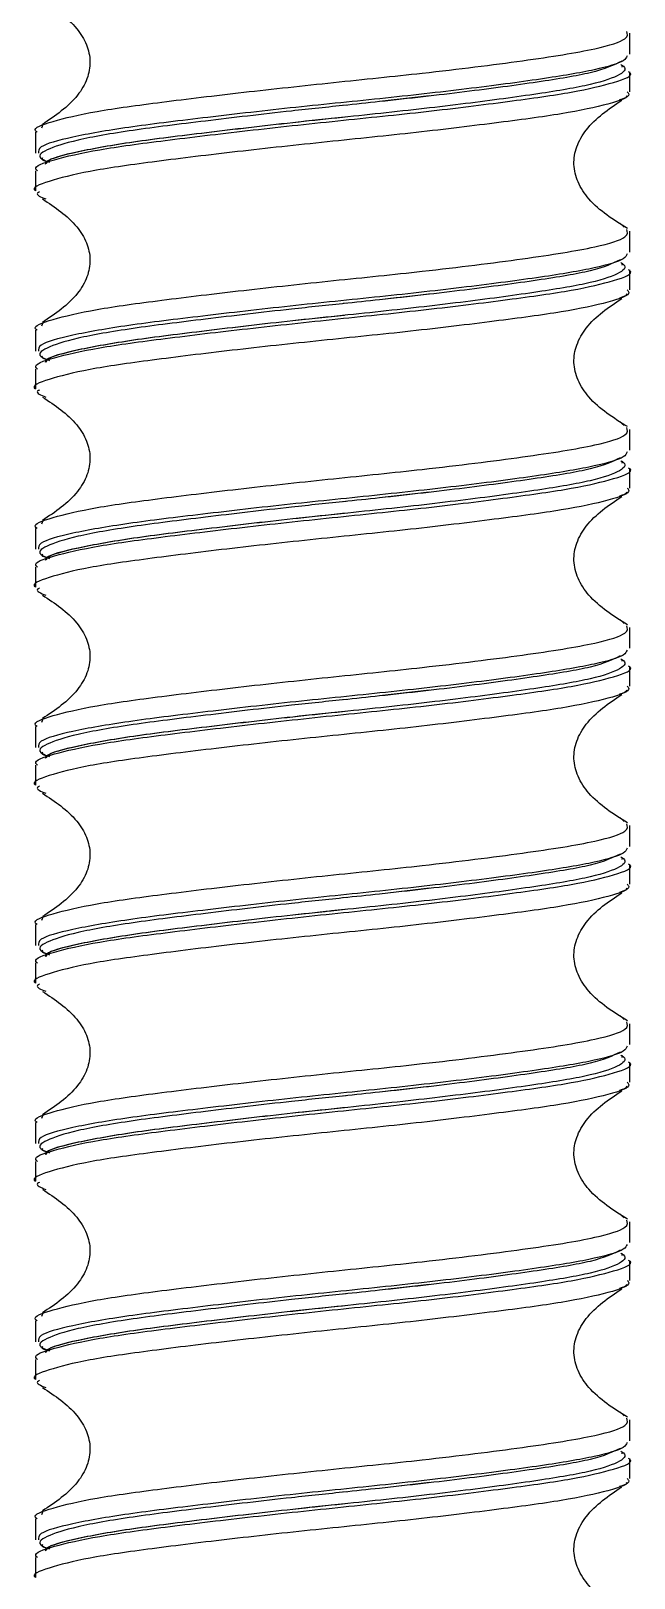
# Model space of a CAD drawing. Header units: millimetres. Extents: x -300 to 1184, y 5 to 1469.
# Drawn here: x 356.88 to 364.99, y 565.81 to 586.64 of the extents above; entities that cross this region are included whole.
import ezdxf

# ---------------------------------------------------------------- set-up
doc = ezdxf.new("R2010")
doc.units = ezdxf.units.MM

msp = doc.modelspace()

# ---------------------------------------------------------------- linework, layer by layer
at = {"color": 7, "linetype": 'Continuous', "lineweight": 25}
for p, q in [((364.937, 586.326), (364.937, 586.607)), ((364.837, 586.177), (364.83, 586.151)), ((364.937, 585.817), (364.937, 586.086)), ((362.24, 585.762), (361.569, 585.685)), ((356.937, 585.274), (356.937, 584.992)), ((357.04, 585.385), (357.018, 585.329)), ((356.937, 584.752), (356.937, 584.484)), ((364.804, 584.047), (364.864, 583.996)), ((364.937, 583.659), (364.937, 583.94)), ((364.837, 583.51), (364.83, 583.484)), ((364.937, 583.151), (364.937, 583.42)), ((362.24, 583.095), (361.569, 583.018)), ((356.937, 582.607), (356.937, 582.325)), ((357.04, 582.718), (357.018, 582.662)), ((356.937, 582.086), (356.937, 581.817)), ((364.804, 581.381), (364.864, 581.329)), ((364.937, 580.993), (364.937, 581.273)), ((364.837, 580.844), (364.83, 580.818)), ((364.937, 580.484), (364.937, 580.753)), ((362.24, 580.429), (361.569, 580.351)), ((357.04, 580.052), (357.018, 579.995)), ((356.937, 579.941), (356.937, 579.659)), ((356.937, 579.419), (356.937, 579.151)), ((364.804, 578.714), (364.864, 578.662)), ((364.937, 578.326), (364.937, 578.607)), ((364.837, 578.177), (364.83, 578.151)), ((364.937, 577.817), (364.937, 578.086)), ((362.24, 577.762), (361.569, 577.685)), ((357.04, 577.385), (357.018, 577.329)), ((356.937, 577.274), (356.937, 576.992)), ((356.937, 576.752), (356.937, 576.484)), ((364.804, 576.047), (364.864, 575.996)), ((364.937, 575.659), (364.937, 575.94)), ((364.837, 575.51), (364.83, 575.484)), ((364.937, 575.151), (364.937, 575.42)), ((362.24, 575.095), (361.569, 575.018)), ((356.937, 574.607), (356.937, 574.325)), ((357.04, 574.718), (357.018, 574.662)), ((356.937, 574.086), (356.937, 573.817)), ((364.804, 573.381), (364.864, 573.329)), ((364.937, 572.993), (364.937, 573.273)), ((364.837, 572.844), (364.83, 572.818)), ((364.937, 572.484), (364.937, 572.753)), ((362.24, 572.429), (361.569, 572.351)), ((356.937, 571.941), (356.937, 571.659)), ((357.04, 572.052), (357.018, 571.995)), ((356.937, 571.419), (356.937, 571.151)), ((364.804, 570.714), (364.864, 570.662)), ((364.937, 570.326), (364.937, 570.607)), ((364.837, 570.177), (364.83, 570.151)), ((364.937, 569.817), (364.937, 570.086)), ((362.24, 569.762), (361.569, 569.685)), ((356.937, 569.274), (356.937, 568.992)), ((357.04, 569.385), (357.018, 569.329)), ((356.937, 568.752), (356.937, 568.484)), ((364.804, 568.047), (364.864, 567.996)), ((364.937, 567.659), (364.937, 567.94)), ((364.837, 567.51), (364.83, 567.484)), ((364.937, 567.151), (364.937, 567.42)), ((362.24, 567.095), (361.569, 567.018)), ((357.04, 566.718), (357.018, 566.662)), ((356.937, 566.607), (356.937, 566.325)), ((356.937, 566.086), (356.937, 565.817))]:
    msp.add_line(p, q, dxfattribs=at)
for points, knots in [([(357.034, 587.042), (357.201, 586.931), (357.439, 586.773), (357.635, 586.461), (357.688, 586.224), (357.643, 585.983), (357.45, 585.659), (357.205, 585.496), (357.032, 585.38)], [0, 0, 0, 0, 0.273015, 0.389182, 0.496401, 0.603601, 0.720287, 1, 1, 1, 1]), ([(356.959, 585.274), (356.952, 585.28), (356.894, 585.33), (357.142, 585.418), (357.708, 585.555), (358.612, 585.678), (359.721, 585.811), (360.946, 585.944), (362.272, 586.078), (363.561, 586.239), (364.48, 586.384), (364.927, 586.523), (364.907, 586.598), (364.899, 586.63)], [0, 0, 0, 0, 0.013651, 0.108666, 0.205466, 0.300109, 0.396402, 0.49258, 0.5873, 0.707927, 0.829084, 0.925888, 1, 1, 1, 1]), ([(364.902, 586.302), (364.892, 586.28), (364.863, 586.219), (364.489, 586.109), (363.777, 585.99), (362.768, 585.856), (361.591, 585.724), (360.35, 585.601), (359.17, 585.464), (358.146, 585.339), (357.396, 585.208), (356.975, 585.089), (356.977, 585.02), (356.977, 584.992)], [0, 0, 0, 0, 0.050753, 0.14174, 0.239732, 0.339504, 0.439061, 0.537198, 0.637467, 0.735693, 0.835134, 0.934996, 1, 1, 1, 1]), ([(356.965, 584.752), (356.956, 584.761), (356.9, 584.812), (357.159, 584.902), (357.742, 585.039), (358.658, 585.162), (359.774, 585.295), (361.001, 585.428), (362.225, 585.551), (363.32, 585.688), (364.212, 585.813), (364.748, 585.944), (365.004, 586.037), (364.926, 586.083), (364.921, 586.086)], [0, 0, 0, 0, 0.018248, 0.11493, 0.213427, 0.309732, 0.407716, 0.505583, 0.601967, 0.700482, 0.797036, 0.894683, 0.992836, 1, 1, 1, 1]), ([(364.816, 586.184), (364.82, 586.182), (364.904, 586.137), (364.847, 586.051), (364.466, 585.914), (363.737, 585.791), (362.755, 585.658), (361.602, 585.526), (360.384, 585.402), (359.226, 585.265), (358.214, 585.141), (357.484, 585.01), (357.098, 584.909), (357.083, 584.856), (357.08, 584.846)], [0, 0, 0, 0, 0.005496, 0.101862, 0.199973, 0.295879, 0.393531, 0.49097, 0.587019, 0.685158, 0.781294, 0.87862, 0.976358, 1, 1, 1, 1]), ([(364.83, 586.232), (364.723, 586.178), (364.526, 586.08), (363.725, 585.949), (362.744, 585.816), (361.81, 585.71), (361.243, 585.65), (361.079, 585.632)], [0, 0, 0, 0, 0.259239, 0.474031, 0.692728, 0.910953, 1, 1, 1, 1]), ([(364.902, 585.817), (364.912, 585.807), (364.964, 585.754), (364.684, 585.653), (364.072, 585.521), (363.138, 585.397), (362.013, 585.26), (360.78, 585.136), (359.564, 585.004), (358.479, 584.871), (357.608, 584.748), (357.094, 584.611), (356.876, 584.527), (356.938, 584.484), (356.938, 584.484)], [0, 0, 0, 0, 0.024544, 0.122637, 0.220352, 0.316835, 0.415345, 0.511772, 0.609561, 0.707597, 0.803858, 0.902335, 0.999085, 1, 1, 1, 1]), ([(364.906, 583.977), (364.717, 584.095), (364.45, 584.262), (364.231, 584.591), (364.169, 584.84), (364.213, 585.089), (364.406, 585.418), (364.654, 585.585), (364.829, 585.703)], [0, 0, 0, 0, 0.2783506, 0.3942752, 0.4999728, 0.6056679, 0.7215927, 1, 1, 1, 1]), ([(364.888, 585.763), (364.891, 585.76), (364.908, 585.742), (364.847, 585.723), (364.797, 585.708)], [0, 0, 0, 0, 0.1675637, 1, 1, 1, 1]), ([(361.118, 585.637), (360.873, 585.611), (360.223, 585.543), (359.209, 585.423), (358.208, 585.299), (357.454, 585.168), (357.052, 585.033), (356.945, 584.94), (357.091, 584.883), (357.126, 584.869)], [0, 0, 0, 0, 0.103485, 0.274339, 0.441707, 0.611147, 0.781304, 0.94819, 1, 1, 1, 1]), ([(361.099, 585.475), (360.865, 585.451), (360.226, 585.384), (359.222, 585.265), (358.209, 585.141), (357.476, 585.01), (357.086, 584.907), (357.073, 584.853), (357.07, 584.841)], [0, 0, 0, 0, 0.119372, 0.32656, 0.529523, 0.734998, 0.941339, 1, 1, 1, 1]), ([(357.034, 584.927), (357.028, 584.921), (357.012, 584.905), (357.065, 584.888), (357.098, 584.877)], [0, 0, 0, 0, 0.368276, 1, 1, 1, 1]), ([(356.991, 584.47), (356.981, 584.465), (356.928, 584.433), (357.009, 584.402), (357.076, 584.375)], [0, 0, 0, 0, 0.172985, 1, 1, 1, 1]), ([(357.034, 584.375), (357.201, 584.264), (357.439, 584.106), (357.635, 583.795), (357.688, 583.557), (357.643, 583.316), (357.45, 582.993), (357.205, 582.829), (357.032, 582.714)], [0, 0, 0, 0, 0.273015, 0.389187, 0.496399, 0.603606, 0.720291, 1, 1, 1, 1]), ([(356.959, 582.607), (356.952, 582.614), (356.894, 582.663), (357.142, 582.751), (357.708, 582.889), (358.612, 583.011), (359.721, 583.145), (360.946, 583.277), (362.272, 583.411), (363.561, 583.573), (364.48, 583.717), (364.927, 583.856), (364.907, 583.931), (364.899, 583.964)], [0, 0, 0, 0, 0.013652, 0.108666, 0.205466, 0.300109, 0.396402, 0.49258, 0.5873, 0.707927, 0.829084, 0.925888, 1, 1, 1, 1]), ([(364.902, 583.635), (364.892, 583.613), (364.863, 583.552), (364.489, 583.442), (363.777, 583.323), (362.768, 583.19), (361.591, 583.058), (360.35, 582.934), (359.17, 582.797), (358.146, 582.673), (357.396, 582.541), (356.975, 582.423), (356.977, 582.353), (356.977, 582.325)], [0, 0, 0, 0, 0.0507527, 0.1417399, 0.2397321, 0.339504, 0.4390612, 0.5371977, 0.6374673, 0.7356931, 0.835134, 0.9349956, 1, 1, 1, 1]), ([(356.965, 582.086), (356.956, 582.094), (356.9, 582.145), (357.159, 582.236), (357.742, 582.373), (358.658, 582.496), (359.774, 582.629), (361.001, 582.761), (362.225, 582.885), (363.32, 583.022), (364.212, 583.146), (364.748, 583.277), (365.004, 583.37), (364.926, 583.416), (364.921, 583.42)], [0, 0, 0, 0, 0.0182477, 0.1149299, 0.2134275, 0.3097322, 0.4077166, 0.5055834, 0.6019673, 0.700482, 0.7970363, 0.8946829, 0.9928363, 1, 1, 1, 1]), ([(364.816, 583.518), (364.82, 583.515), (364.904, 583.471), (364.847, 583.384), (364.466, 583.248), (363.737, 583.125), (362.755, 582.991), (361.602, 582.859), (360.384, 582.736), (359.226, 582.599), (358.214, 582.474), (357.484, 582.343), (357.098, 582.242), (357.083, 582.19), (357.08, 582.179)], [0, 0, 0, 0, 0.005496, 0.101862, 0.199973, 0.295879, 0.393531, 0.49097, 0.587019, 0.685158, 0.781294, 0.87862, 0.976358, 1, 1, 1, 1]), ([(364.806, 583.556), (364.704, 583.506), (364.511, 583.411), (363.725, 583.282), (362.744, 583.149), (361.81, 583.043), (361.243, 582.983), (361.079, 582.966)], [0, 0, 0, 0, 0.248224, 0.46621, 0.688159, 0.90963, 1, 1, 1, 1]), ([(364.902, 583.151), (364.912, 583.14), (364.964, 583.087), (364.684, 582.986), (364.072, 582.854), (363.138, 582.73), (362.013, 582.593), (360.78, 582.47), (359.564, 582.338), (358.479, 582.204), (357.608, 582.081), (357.094, 581.944), (356.876, 581.861), (356.938, 581.818), (356.938, 581.817)], [0, 0, 0, 0, 0.024544, 0.122637, 0.220352, 0.316835, 0.415345, 0.511772, 0.609561, 0.707597, 0.803858, 0.902335, 0.999085, 1, 1, 1, 1]), ([(361.118, 582.97), (360.873, 582.944), (360.223, 582.876), (359.209, 582.756), (358.208, 582.632), (357.454, 582.501), (357.052, 582.367), (356.945, 582.273), (357.091, 582.216), (357.126, 582.202)], [0, 0, 0, 0, 0.103485, 0.274339, 0.441707, 0.611147, 0.781304, 0.94819, 1, 1, 1, 1]), ([(364.906, 581.31), (364.717, 581.428), (364.45, 581.595), (364.231, 581.925), (364.169, 582.173), (364.213, 582.422), (364.406, 582.751), (364.654, 582.918), (364.829, 583.036)], [0, 0, 0, 0, 0.278356, 0.394274, 0.499972, 0.605667, 0.721592, 1, 1, 1, 1]), ([(364.888, 583.096), (364.891, 583.093), (364.908, 583.075), (364.847, 583.057), (364.797, 583.041)], [0, 0, 0, 0, 0.167564, 1, 1, 1, 1]), ([(361.099, 582.808), (360.865, 582.784), (360.226, 582.717), (359.222, 582.599), (358.209, 582.474), (357.476, 582.343), (357.086, 582.24), (357.073, 582.186), (357.07, 582.174)], [0, 0, 0, 0, 0.119372, 0.32656, 0.529524, 0.734999, 0.941339, 1, 1, 1, 1]), ([(357.034, 582.261), (357.028, 582.255), (357.012, 582.239), (357.065, 582.222), (357.098, 582.211)], [0, 0, 0, 0, 0.368276, 1, 1, 1, 1]), ([(356.991, 581.803), (356.981, 581.798), (356.928, 581.767), (357.009, 581.735), (357.076, 581.709)], [0, 0, 0, 0, 0.172985, 1, 1, 1, 1]), ([(357.034, 581.708), (357.201, 581.597), (357.439, 581.439), (357.635, 581.128), (357.688, 580.89), (357.643, 580.65), (357.45, 580.326), (357.205, 580.162), (357.032, 580.047)], [0, 0, 0, 0, 0.273014, 0.389182, 0.4964, 0.603606, 0.720291, 1, 1, 1, 1]), ([(356.959, 579.941), (356.952, 579.947), (356.894, 579.996), (357.142, 580.085), (357.708, 580.222), (358.612, 580.345), (359.721, 580.478), (360.946, 580.61), (362.272, 580.744), (363.561, 580.906), (364.48, 581.05), (364.927, 581.189), (364.907, 581.264), (364.899, 581.297)], [0, 0, 0, 0, 0.013652, 0.108666, 0.205466, 0.300109, 0.396402, 0.49258, 0.5873, 0.707927, 0.829084, 0.925888, 1, 1, 1, 1]), ([(364.902, 580.969), (364.892, 580.947), (364.863, 580.885), (364.489, 580.776), (363.777, 580.656), (362.768, 580.523), (361.591, 580.391), (360.35, 580.267), (359.17, 580.13), (358.146, 580.006), (357.396, 579.875), (356.975, 579.756), (356.977, 579.686), (356.977, 579.659)], [0, 0, 0, 0, 0.0507525, 0.14174, 0.239732, 0.339504, 0.439061, 0.5371977, 0.6374673, 0.7356931, 0.835134, 0.9349956, 1, 1, 1, 1]), ([(364.806, 580.89), (364.704, 580.839), (364.511, 580.744), (363.725, 580.616), (362.744, 580.483), (361.81, 580.376), (361.243, 580.316), (361.079, 580.299)], [0, 0, 0, 0, 0.248225, 0.46621, 0.688159, 0.90963, 1, 1, 1, 1]), ([(356.965, 579.419), (356.956, 579.427), (356.9, 579.479), (357.159, 579.569), (357.742, 579.706), (358.658, 579.829), (359.774, 579.962), (361.001, 580.094), (362.225, 580.218), (363.32, 580.355), (364.212, 580.479), (364.748, 580.61), (365.004, 580.704), (364.926, 580.75), (364.921, 580.753)], [0, 0, 0, 0, 0.018248, 0.11493, 0.213428, 0.309732, 0.407717, 0.505583, 0.601967, 0.700482, 0.797036, 0.894683, 0.992836, 1, 1, 1, 1]), ([(364.816, 580.851), (364.82, 580.848), (364.904, 580.804), (364.847, 580.718), (364.466, 580.581), (363.737, 580.458), (362.755, 580.325), (361.602, 580.193), (360.384, 580.069), (359.226, 579.932), (358.214, 579.808), (357.484, 579.676), (357.098, 579.575), (357.083, 579.523), (357.08, 579.513)], [0, 0, 0, 0, 0.005496, 0.101862, 0.199973, 0.295879, 0.39353, 0.49097, 0.587019, 0.685157, 0.781294, 0.878619, 0.976358, 1, 1, 1, 1]), ([(364.902, 580.484), (364.912, 580.473), (364.964, 580.42), (364.684, 580.319), (364.072, 580.188), (363.138, 580.064), (362.013, 579.927), (360.78, 579.803), (359.564, 579.671), (358.479, 579.537), (357.608, 579.415), (357.094, 579.278), (356.876, 579.194), (356.938, 579.151), (356.938, 579.151)], [0, 0, 0, 0, 0.024544, 0.122637, 0.220352, 0.316835, 0.415345, 0.511772, 0.609561, 0.707597, 0.803858, 0.902335, 0.999085, 1, 1, 1, 1]), ([(361.118, 580.303), (360.873, 580.278), (360.223, 580.21), (359.209, 580.09), (358.208, 579.966), (357.454, 579.834), (357.052, 579.7), (356.945, 579.607), (357.091, 579.549), (357.126, 579.536)], [0, 0, 0, 0, 0.103485, 0.274339, 0.441707, 0.611147, 0.781304, 0.94819, 1, 1, 1, 1]), ([(364.906, 578.643), (364.717, 578.761), (364.45, 578.928), (364.231, 579.258), (364.169, 579.507), (364.213, 579.755), (364.406, 580.085), (364.654, 580.252), (364.829, 580.369)], [0, 0, 0, 0, 0.278355, 0.394273, 0.499971, 0.605666, 0.721598, 1, 1, 1, 1]), ([(364.888, 580.43), (364.891, 580.427), (364.908, 580.409), (364.847, 580.39), (364.797, 580.374)], [0, 0, 0, 0, 0.1675637, 1, 1, 1, 1]), ([(361.099, 580.142), (360.865, 580.117), (360.226, 580.05), (359.222, 579.932), (358.209, 579.808), (357.476, 579.676), (357.086, 579.574), (357.073, 579.519), (357.07, 579.507)], [0, 0, 0, 0, 0.119372, 0.32656, 0.529524, 0.734998, 0.941339, 1, 1, 1, 1]), ([(357.034, 579.594), (357.028, 579.588), (357.012, 579.572), (357.065, 579.555), (357.098, 579.544)], [0, 0, 0, 0, 0.368276, 1, 1, 1, 1]), ([(356.991, 579.137), (356.981, 579.131), (356.928, 579.1), (357.009, 579.068), (357.076, 579.042)], [0, 0, 0, 0, 0.172983, 1, 1, 1, 1]), ([(357.034, 579.042), (357.201, 578.931), (357.439, 578.773), (357.635, 578.461), (357.688, 578.224), (357.643, 577.983), (357.45, 577.659), (357.205, 577.496), (357.032, 577.38)], [0, 0, 0, 0, 0.273015, 0.389182, 0.4964, 0.6036, 0.720291, 1, 1, 1, 1]), ([(356.959, 577.274), (356.952, 577.28), (356.894, 577.33), (357.142, 577.418), (357.708, 577.555), (358.612, 577.678), (359.721, 577.811), (360.946, 577.944), (362.272, 578.078), (363.561, 578.239), (364.48, 578.383), (364.927, 578.523), (364.907, 578.598), (364.899, 578.63)], [0, 0, 0, 0, 0.013651, 0.108666, 0.205466, 0.300109, 0.396402, 0.49258, 0.5873, 0.707927, 0.829084, 0.925888, 1, 1, 1, 1]), ([(364.902, 578.302), (364.892, 578.28), (364.863, 578.219), (364.489, 578.109), (363.777, 577.99), (362.768, 577.856), (361.591, 577.724), (360.35, 577.601), (359.17, 577.464), (358.146, 577.339), (357.396, 577.208), (356.975, 577.089), (356.977, 577.02), (356.977, 576.992)], [0, 0, 0, 0, 0.050753, 0.14174, 0.239732, 0.339504, 0.439061, 0.537198, 0.637467, 0.735693, 0.835134, 0.934996, 1, 1, 1, 1]), ([(364.816, 578.184), (364.82, 578.182), (364.904, 578.137), (364.847, 578.051), (364.466, 577.914), (363.737, 577.791), (362.755, 577.658), (361.602, 577.526), (360.384, 577.402), (359.226, 577.265), (358.214, 577.141), (357.484, 577.01), (357.098, 576.909), (357.083, 576.856), (357.08, 576.846)], [0, 0, 0, 0, 0.005496, 0.101862, 0.199973, 0.295879, 0.39353, 0.49097, 0.587019, 0.685158, 0.781293, 0.878619, 0.976358, 1, 1, 1, 1]), ([(364.806, 578.223), (364.704, 578.172), (364.511, 578.077), (363.725, 577.949), (362.744, 577.816), (361.81, 577.709), (361.243, 577.65), (361.079, 577.632)], [0, 0, 0, 0, 0.248225, 0.46621, 0.688159, 0.90963, 1, 1, 1, 1]), ([(356.965, 576.752), (356.956, 576.761), (356.9, 576.812), (357.159, 576.902), (357.742, 577.039), (358.658, 577.162), (359.774, 577.295), (361.001, 577.428), (362.225, 577.551), (363.32, 577.688), (364.212, 577.813), (364.748, 577.944), (365.004, 578.037), (364.926, 578.083), (364.921, 578.086)], [0, 0, 0, 0, 0.018248, 0.11493, 0.213428, 0.309732, 0.407716, 0.505584, 0.601967, 0.700482, 0.797036, 0.894683, 0.992836, 1, 1, 1, 1]), ([(364.902, 577.817), (364.912, 577.807), (364.964, 577.754), (364.684, 577.653), (364.072, 577.521), (363.138, 577.397), (362.013, 577.26), (360.78, 577.136), (359.564, 577.004), (358.479, 576.871), (357.608, 576.748), (357.094, 576.611), (356.876, 576.527), (356.938, 576.484), (356.938, 576.484)], [0, 0, 0, 0, 0.024544, 0.122637, 0.220352, 0.316835, 0.415345, 0.511772, 0.609561, 0.707597, 0.803858, 0.902335, 0.999085, 1, 1, 1, 1]), ([(364.888, 577.763), (364.891, 577.76), (364.908, 577.742), (364.847, 577.723), (364.797, 577.708)], [0, 0, 0, 0, 0.1675637, 1, 1, 1, 1]), ([(361.118, 577.637), (360.873, 577.611), (360.223, 577.543), (359.209, 577.423), (358.208, 577.299), (357.454, 577.168), (357.052, 577.033), (356.945, 576.94), (357.091, 576.883), (357.126, 576.869)], [0, 0, 0, 0, 0.103485, 0.274339, 0.441707, 0.611147, 0.781304, 0.948189, 1, 1, 1, 1]), ([(364.906, 575.977), (364.717, 576.095), (364.45, 576.262), (364.231, 576.591), (364.169, 576.84), (364.213, 577.089), (364.406, 577.418), (364.654, 577.585), (364.829, 577.703)], [0, 0, 0, 0, 0.2783506, 0.3942752, 0.4999728, 0.6056679, 0.7215927, 1, 1, 1, 1]), ([(361.099, 577.475), (360.865, 577.451), (360.226, 577.384), (359.222, 577.265), (358.209, 577.141), (357.476, 577.01), (357.086, 576.907), (357.073, 576.853), (357.07, 576.841)], [0, 0, 0, 0, 0.119372, 0.32656, 0.529523, 0.734998, 0.941339, 1, 1, 1, 1]), ([(357.034, 576.927), (357.028, 576.921), (357.012, 576.905), (357.065, 576.888), (357.098, 576.877)], [0, 0, 0, 0, 0.368276, 1, 1, 1, 1]), ([(356.991, 576.47), (356.981, 576.465), (356.928, 576.433), (357.009, 576.402), (357.076, 576.375)], [0, 0, 0, 0, 0.172985, 1, 1, 1, 1]), ([(357.034, 576.375), (357.201, 576.264), (357.439, 576.106), (357.635, 575.795), (357.688, 575.557), (357.643, 575.316), (357.45, 574.993), (357.205, 574.829), (357.032, 574.714)], [0, 0, 0, 0, 0.273015, 0.389182, 0.496401, 0.603601, 0.720287, 1, 1, 1, 1]), ([(356.959, 574.607), (356.952, 574.614), (356.894, 574.663), (357.142, 574.751), (357.708, 574.888), (358.612, 575.011), (359.721, 575.145), (360.946, 575.277), (362.272, 575.411), (363.561, 575.573), (364.48, 575.717), (364.927, 575.856), (364.907, 575.931), (364.899, 575.964)], [0, 0, 0, 0, 0.013651, 0.108666, 0.205466, 0.300109, 0.396402, 0.49258, 0.5873, 0.707927, 0.829084, 0.925888, 1, 1, 1, 1]), ([(364.902, 575.635), (364.892, 575.613), (364.863, 575.552), (364.489, 575.442), (363.777, 575.323), (362.768, 575.19), (361.591, 575.058), (360.35, 574.934), (359.17, 574.797), (358.146, 574.673), (357.396, 574.541), (356.975, 574.423), (356.977, 574.353), (356.977, 574.325)], [0, 0, 0, 0, 0.050753, 0.14174, 0.239732, 0.339504, 0.439061, 0.537198, 0.637467, 0.735693, 0.835134, 0.934996, 1, 1, 1, 1]), ([(364.816, 575.518), (364.82, 575.515), (364.904, 575.471), (364.847, 575.384), (364.466, 575.248), (363.737, 575.125), (362.755, 574.991), (361.602, 574.859), (360.384, 574.736), (359.226, 574.599), (358.214, 574.474), (357.484, 574.343), (357.098, 574.242), (357.083, 574.19), (357.08, 574.179)], [0, 0, 0, 0, 0.005496, 0.101862, 0.199973, 0.295879, 0.393531, 0.49097, 0.587019, 0.685158, 0.781294, 0.87862, 0.976358, 1, 1, 1, 1]), ([(364.806, 575.556), (364.704, 575.506), (364.511, 575.411), (363.725, 575.282), (362.744, 575.149), (361.81, 575.043), (361.243, 574.983), (361.079, 574.966)], [0, 0, 0, 0, 0.248224, 0.46621, 0.688159, 0.909629, 1, 1, 1, 1]), ([(356.965, 574.086), (356.956, 574.094), (356.9, 574.145), (357.159, 574.236), (357.742, 574.373), (358.658, 574.496), (359.774, 574.629), (361.001, 574.761), (362.225, 574.885), (363.32, 575.022), (364.212, 575.146), (364.748, 575.277), (365.004, 575.37), (364.926, 575.416), (364.921, 575.42)], [0, 0, 0, 0, 0.018248, 0.11493, 0.213427, 0.309732, 0.407717, 0.505583, 0.601967, 0.700482, 0.797036, 0.894683, 0.992836, 1, 1, 1, 1]), ([(364.902, 575.151), (364.912, 575.14), (364.964, 575.087), (364.684, 574.986), (364.072, 574.854), (363.138, 574.73), (362.013, 574.593), (360.78, 574.47), (359.564, 574.338), (358.479, 574.204), (357.608, 574.081), (357.094, 573.944), (356.876, 573.861), (356.938, 573.818), (356.938, 573.817)], [0, 0, 0, 0, 0.024544, 0.122637, 0.220352, 0.316835, 0.415345, 0.511772, 0.609561, 0.707597, 0.803858, 0.902335, 0.999085, 1, 1, 1, 1]), ([(364.906, 573.31), (364.717, 573.428), (364.45, 573.595), (364.231, 573.925), (364.169, 574.173), (364.213, 574.422), (364.406, 574.751), (364.654, 574.918), (364.829, 575.036)], [0, 0, 0, 0, 0.2783506, 0.3942752, 0.4999728, 0.6056679, 0.7215927, 1, 1, 1, 1]), ([(364.888, 575.096), (364.891, 575.093), (364.908, 575.075), (364.847, 575.057), (364.797, 575.041)], [0, 0, 0, 0, 0.1675637, 1, 1, 1, 1]), ([(361.118, 574.97), (360.873, 574.944), (360.223, 574.876), (359.209, 574.756), (358.208, 574.632), (357.454, 574.501), (357.052, 574.367), (356.945, 574.273), (357.091, 574.216), (357.126, 574.202)], [0, 0, 0, 0, 0.103485, 0.274339, 0.441707, 0.611147, 0.781304, 0.94819, 1, 1, 1, 1]), ([(361.099, 574.808), (360.865, 574.784), (360.226, 574.717), (359.222, 574.599), (358.209, 574.474), (357.476, 574.343), (357.086, 574.24), (357.073, 574.186), (357.07, 574.174)], [0, 0, 0, 0, 0.119372, 0.32656, 0.529523, 0.734999, 0.941339, 1, 1, 1, 1]), ([(357.034, 574.261), (357.028, 574.255), (357.012, 574.239), (357.065, 574.222), (357.098, 574.211)], [0, 0, 0, 0, 0.368276, 1, 1, 1, 1]), ([(356.991, 573.803), (356.981, 573.798), (356.928, 573.767), (357.009, 573.735), (357.076, 573.709)], [0, 0, 0, 0, 0.172985, 1, 1, 1, 1]), ([(357.034, 573.708), (357.201, 573.597), (357.439, 573.439), (357.635, 573.128), (357.688, 572.89), (357.643, 572.65), (357.45, 572.326), (357.205, 572.162), (357.032, 572.047)], [0, 0, 0, 0, 0.273015, 0.389187, 0.496399, 0.603606, 0.720291, 1, 1, 1, 1]), ([(356.959, 571.941), (356.952, 571.947), (356.894, 571.996), (357.142, 572.085), (357.708, 572.222), (358.612, 572.345), (359.721, 572.478), (360.946, 572.61), (362.272, 572.744), (363.561, 572.906), (364.48, 573.05), (364.927, 573.189), (364.907, 573.264), (364.899, 573.297)], [0, 0, 0, 0, 0.0136516, 0.1086656, 0.2054662, 0.3001092, 0.3964016, 0.49258, 0.5873001, 0.7079273, 0.8290837, 0.9258877, 1, 1, 1, 1]), ([(364.902, 572.969), (364.892, 572.947), (364.863, 572.885), (364.489, 572.776), (363.777, 572.656), (362.768, 572.523), (361.591, 572.391), (360.35, 572.267), (359.17, 572.13), (358.146, 572.006), (357.396, 571.875), (356.975, 571.756), (356.977, 571.686), (356.977, 571.659)], [0, 0, 0, 0, 0.0507525, 0.14174, 0.239732, 0.339504, 0.439061, 0.5371977, 0.6374673, 0.7356931, 0.835134, 0.9349956, 1, 1, 1, 1]), ([(356.965, 571.419), (356.956, 571.427), (356.9, 571.478), (357.159, 571.569), (357.742, 571.706), (358.658, 571.829), (359.774, 571.962), (361.001, 572.094), (362.225, 572.218), (363.32, 572.355), (364.212, 572.479), (364.748, 572.61), (365.004, 572.704), (364.926, 572.75), (364.921, 572.753)], [0, 0, 0, 0, 0.018248, 0.11493, 0.213427, 0.309732, 0.407717, 0.505583, 0.601967, 0.700482, 0.797036, 0.894683, 0.992837, 1, 1, 1, 1]), ([(364.816, 572.851), (364.82, 572.848), (364.904, 572.804), (364.847, 572.718), (364.466, 572.581), (363.737, 572.458), (362.755, 572.325), (361.602, 572.193), (360.384, 572.069), (359.226, 571.932), (358.214, 571.808), (357.484, 571.676), (357.098, 571.575), (357.083, 571.523), (357.08, 571.513)], [0, 0, 0, 0, 0.0054959, 0.101862, 0.199973, 0.2958789, 0.3935305, 0.4909697, 0.5870187, 0.6851576, 0.7812935, 0.8786194, 0.9763579, 1, 1, 1, 1]), ([(364.806, 572.89), (364.704, 572.839), (364.511, 572.744), (363.725, 572.616), (362.744, 572.483), (361.81, 572.376), (361.243, 572.316), (361.079, 572.299)], [0, 0, 0, 0, 0.248224, 0.46621, 0.688159, 0.90963, 1, 1, 1, 1]), ([(364.902, 572.484), (364.912, 572.473), (364.964, 572.42), (364.684, 572.319), (364.072, 572.188), (363.138, 572.064), (362.013, 571.927), (360.78, 571.803), (359.564, 571.671), (358.479, 571.537), (357.608, 571.415), (357.094, 571.278), (356.876, 571.194), (356.938, 571.151), (356.938, 571.151)], [0, 0, 0, 0, 0.024544, 0.122637, 0.220352, 0.316835, 0.415345, 0.511772, 0.609561, 0.707597, 0.803858, 0.902335, 0.999085, 1, 1, 1, 1]), ([(364.906, 570.643), (364.717, 570.761), (364.45, 570.928), (364.231, 571.258), (364.169, 571.507), (364.213, 571.755), (364.406, 572.085), (364.654, 572.252), (364.829, 572.369)], [0, 0, 0, 0, 0.278356, 0.394274, 0.499972, 0.605667, 0.721592, 1, 1, 1, 1]), ([(364.888, 572.43), (364.891, 572.427), (364.908, 572.409), (364.847, 572.39), (364.797, 572.374)], [0, 0, 0, 0, 0.167564, 1, 1, 1, 1]), ([(361.118, 572.303), (360.873, 572.278), (360.223, 572.21), (359.209, 572.09), (358.208, 571.966), (357.454, 571.834), (357.052, 571.7), (356.945, 571.607), (357.091, 571.549), (357.126, 571.536)], [0, 0, 0, 0, 0.103485, 0.274339, 0.441707, 0.611147, 0.781304, 0.94819, 1, 1, 1, 1]), ([(361.099, 572.142), (360.865, 572.117), (360.226, 572.05), (359.222, 571.932), (358.209, 571.808), (357.476, 571.676), (357.086, 571.574), (357.073, 571.519), (357.07, 571.507)], [0, 0, 0, 0, 0.119372, 0.32656, 0.529524, 0.734998, 0.941339, 1, 1, 1, 1]), ([(357.034, 571.594), (357.028, 571.588), (357.012, 571.572), (357.065, 571.555), (357.098, 571.544)], [0, 0, 0, 0, 0.368276, 1, 1, 1, 1]), ([(356.991, 571.137), (356.981, 571.131), (356.928, 571.1), (357.009, 571.068), (357.076, 571.042)], [0, 0, 0, 0, 0.172985, 1, 1, 1, 1]), ([(357.034, 571.042), (357.201, 570.931), (357.439, 570.773), (357.635, 570.461), (357.688, 570.224), (357.643, 569.983), (357.45, 569.659), (357.205, 569.496), (357.032, 569.38)], [0, 0, 0, 0, 0.273014, 0.389182, 0.4964, 0.603606, 0.720291, 1, 1, 1, 1]), ([(356.959, 569.274), (356.952, 569.28), (356.894, 569.33), (357.142, 569.418), (357.708, 569.555), (358.612, 569.678), (359.721, 569.811), (360.946, 569.944), (362.272, 570.078), (363.561, 570.239), (364.48, 570.383), (364.927, 570.523), (364.907, 570.598), (364.899, 570.63)], [0, 0, 0, 0, 0.013651, 0.108666, 0.205466, 0.300109, 0.396402, 0.49258, 0.5873, 0.707927, 0.829084, 0.925888, 1, 1, 1, 1]), ([(364.902, 570.302), (364.892, 570.28), (364.863, 570.219), (364.489, 570.109), (363.777, 569.99), (362.768, 569.856), (361.591, 569.724), (360.35, 569.601), (359.17, 569.464), (358.146, 569.339), (357.396, 569.208), (356.975, 569.089), (356.977, 569.02), (356.977, 568.992)], [0, 0, 0, 0, 0.050752, 0.14174, 0.239732, 0.339504, 0.439061, 0.537198, 0.637467, 0.735693, 0.835134, 0.934996, 1, 1, 1, 1]), ([(356.965, 568.752), (356.956, 568.761), (356.9, 568.812), (357.159, 568.902), (357.742, 569.039), (358.658, 569.162), (359.774, 569.295), (361.001, 569.428), (362.225, 569.551), (363.32, 569.688), (364.212, 569.813), (364.748, 569.944), (365.004, 570.037), (364.926, 570.083), (364.921, 570.086)], [0, 0, 0, 0, 0.018248, 0.11493, 0.213428, 0.309732, 0.407717, 0.505583, 0.601967, 0.700482, 0.797036, 0.894683, 0.992836, 1, 1, 1, 1]), ([(364.816, 570.184), (364.82, 570.182), (364.904, 570.137), (364.847, 570.051), (364.466, 569.914), (363.737, 569.791), (362.755, 569.658), (361.602, 569.526), (360.384, 569.402), (359.226, 569.265), (358.214, 569.141), (357.484, 569.01), (357.098, 568.909), (357.083, 568.856), (357.08, 568.846)], [0, 0, 0, 0, 0.005496, 0.101862, 0.199973, 0.295879, 0.39353, 0.49097, 0.587019, 0.685157, 0.781294, 0.878619, 0.976358, 1, 1, 1, 1]), ([(364.806, 570.223), (364.704, 570.172), (364.511, 570.077), (363.725, 569.949), (362.744, 569.816), (361.81, 569.709), (361.243, 569.65), (361.079, 569.632)], [0, 0, 0, 0, 0.248225, 0.46621, 0.688159, 0.90963, 1, 1, 1, 1]), ([(364.902, 569.817), (364.912, 569.807), (364.964, 569.754), (364.684, 569.653), (364.072, 569.521), (363.138, 569.397), (362.013, 569.26), (360.78, 569.136), (359.564, 569.004), (358.479, 568.871), (357.608, 568.748), (357.094, 568.611), (356.876, 568.527), (356.938, 568.484), (356.938, 568.484)], [0, 0, 0, 0, 0.024544, 0.122637, 0.220352, 0.316835, 0.415345, 0.511772, 0.609561, 0.707597, 0.803858, 0.902335, 0.999085, 1, 1, 1, 1]), ([(361.118, 569.637), (360.873, 569.611), (360.223, 569.543), (359.209, 569.423), (358.208, 569.299), (357.454, 569.168), (357.052, 569.033), (356.945, 568.94), (357.091, 568.883), (357.126, 568.869)], [0, 0, 0, 0, 0.103485, 0.274339, 0.441707, 0.611147, 0.781304, 0.94819, 1, 1, 1, 1]), ([(364.906, 567.977), (364.717, 568.094), (364.45, 568.262), (364.231, 568.591), (364.169, 568.84), (364.213, 569.089), (364.406, 569.418), (364.654, 569.585), (364.829, 569.703)], [0, 0, 0, 0, 0.278356, 0.39428, 0.499971, 0.605666, 0.721597, 1, 1, 1, 1]), ([(364.888, 569.763), (364.891, 569.76), (364.908, 569.742), (364.847, 569.723), (364.797, 569.708)], [0, 0, 0, 0, 0.1675637, 1, 1, 1, 1]), ([(361.099, 569.475), (360.865, 569.451), (360.226, 569.384), (359.222, 569.265), (358.209, 569.141), (357.476, 569.01), (357.086, 568.907), (357.073, 568.853), (357.07, 568.841)], [0, 0, 0, 0, 0.119372, 0.32656, 0.529524, 0.734998, 0.941339, 1, 1, 1, 1]), ([(357.034, 568.927), (357.028, 568.921), (357.012, 568.905), (357.065, 568.888), (357.098, 568.877)], [0, 0, 0, 0, 0.368279, 1, 1, 1, 1]), ([(356.991, 568.47), (356.981, 568.465), (356.928, 568.433), (357.009, 568.402), (357.076, 568.375)], [0, 0, 0, 0, 0.172985, 1, 1, 1, 1]), ([(357.034, 568.375), (357.201, 568.264), (357.439, 568.106), (357.635, 567.795), (357.688, 567.557), (357.643, 567.316), (357.45, 566.993), (357.205, 566.829), (357.032, 566.714)], [0, 0, 0, 0, 0.273015, 0.389182, 0.4964, 0.6036, 0.720291, 1, 1, 1, 1]), ([(356.959, 566.607), (356.952, 566.614), (356.894, 566.663), (357.142, 566.751), (357.708, 566.888), (358.612, 567.011), (359.721, 567.145), (360.946, 567.277), (362.272, 567.411), (363.561, 567.573), (364.48, 567.717), (364.927, 567.856), (364.907, 567.931), (364.899, 567.964)], [0, 0, 0, 0, 0.013651, 0.108666, 0.205466, 0.300109, 0.396402, 0.49258, 0.5873, 0.707927, 0.829084, 0.925888, 1, 1, 1, 1]), ([(364.902, 567.635), (364.892, 567.613), (364.863, 567.552), (364.489, 567.442), (363.777, 567.323), (362.768, 567.19), (361.591, 567.058), (360.35, 566.934), (359.17, 566.797), (358.146, 566.673), (357.396, 566.541), (356.975, 566.423), (356.977, 566.353), (356.977, 566.325)], [0, 0, 0, 0, 0.050753, 0.14174, 0.239732, 0.339504, 0.439061, 0.537198, 0.637467, 0.735693, 0.835134, 0.934996, 1, 1, 1, 1]), ([(364.806, 567.556), (364.704, 567.506), (364.511, 567.411), (363.725, 567.282), (362.744, 567.149), (361.81, 567.043), (361.243, 566.983), (361.079, 566.966)], [0, 0, 0, 0, 0.248224, 0.46621, 0.688159, 0.90963, 1, 1, 1, 1]), ([(356.965, 566.086), (356.956, 566.094), (356.9, 566.145), (357.159, 566.236), (357.742, 566.373), (358.658, 566.496), (359.774, 566.629), (361.001, 566.761), (362.225, 566.885), (363.32, 567.022), (364.212, 567.146), (364.748, 567.277), (365.004, 567.37), (364.926, 567.416), (364.921, 567.42)], [0, 0, 0, 0, 0.018248, 0.11493, 0.213428, 0.309732, 0.407716, 0.505584, 0.601967, 0.700482, 0.797036, 0.894683, 0.992836, 1, 1, 1, 1]), ([(364.816, 567.518), (364.82, 567.515), (364.904, 567.471), (364.847, 567.384), (364.466, 567.248), (363.737, 567.125), (362.755, 566.991), (361.602, 566.859), (360.384, 566.736), (359.226, 566.599), (358.214, 566.474), (357.484, 566.343), (357.098, 566.242), (357.083, 566.19), (357.08, 566.179)], [0, 0, 0, 0, 0.005496, 0.101862, 0.199973, 0.295879, 0.393531, 0.49097, 0.587019, 0.685158, 0.781294, 0.87862, 0.976358, 1, 1, 1, 1]), ([(364.902, 567.151), (364.912, 567.14), (364.964, 567.087), (364.684, 566.986), (364.072, 566.854), (363.138, 566.73), (362.013, 566.593), (360.78, 566.47), (359.564, 566.338), (358.479, 566.204), (357.608, 566.081), (357.094, 565.944), (356.876, 565.861), (356.938, 565.818), (356.938, 565.817)], [0, 0, 0, 0, 0.024544, 0.122637, 0.220352, 0.316835, 0.415345, 0.511772, 0.609561, 0.707597, 0.803858, 0.902335, 0.999085, 1, 1, 1, 1]), ([(361.118, 566.97), (360.873, 566.944), (360.223, 566.876), (359.209, 566.757), (358.208, 566.632), (357.454, 566.501), (357.052, 566.367), (356.945, 566.273), (357.091, 566.216), (357.126, 566.202)], [0, 0, 0, 0, 0.103485, 0.274339, 0.441707, 0.611147, 0.781304, 0.948189, 1, 1, 1, 1]), ([(364.906, 565.31), (364.717, 565.428), (364.45, 565.595), (364.231, 565.925), (364.169, 566.173), (364.213, 566.422), (364.406, 566.751), (364.654, 566.918), (364.829, 567.036)], [0, 0, 0, 0, 0.2783506, 0.3942752, 0.4999728, 0.6056679, 0.7215927, 1, 1, 1, 1]), ([(364.888, 567.096), (364.891, 567.093), (364.908, 567.075), (364.847, 567.057), (364.797, 567.041)], [0, 0, 0, 0, 0.1675637, 1, 1, 1, 1]), ([(361.099, 566.808), (360.865, 566.784), (360.226, 566.717), (359.222, 566.599), (358.209, 566.474), (357.476, 566.343), (357.086, 566.24), (357.073, 566.186), (357.07, 566.174)], [0, 0, 0, 0, 0.119372, 0.32656, 0.529523, 0.734998, 0.941339, 1, 1, 1, 1]), ([(357.034, 566.261), (357.028, 566.255), (357.012, 566.239), (357.065, 566.222), (357.098, 566.211)], [0, 0, 0, 0, 0.368276, 1, 1, 1, 1])]:
    msp.add_open_spline(points, degree=3, knots=knots, dxfattribs=at)

doc.saveas('drawing.dxf')
